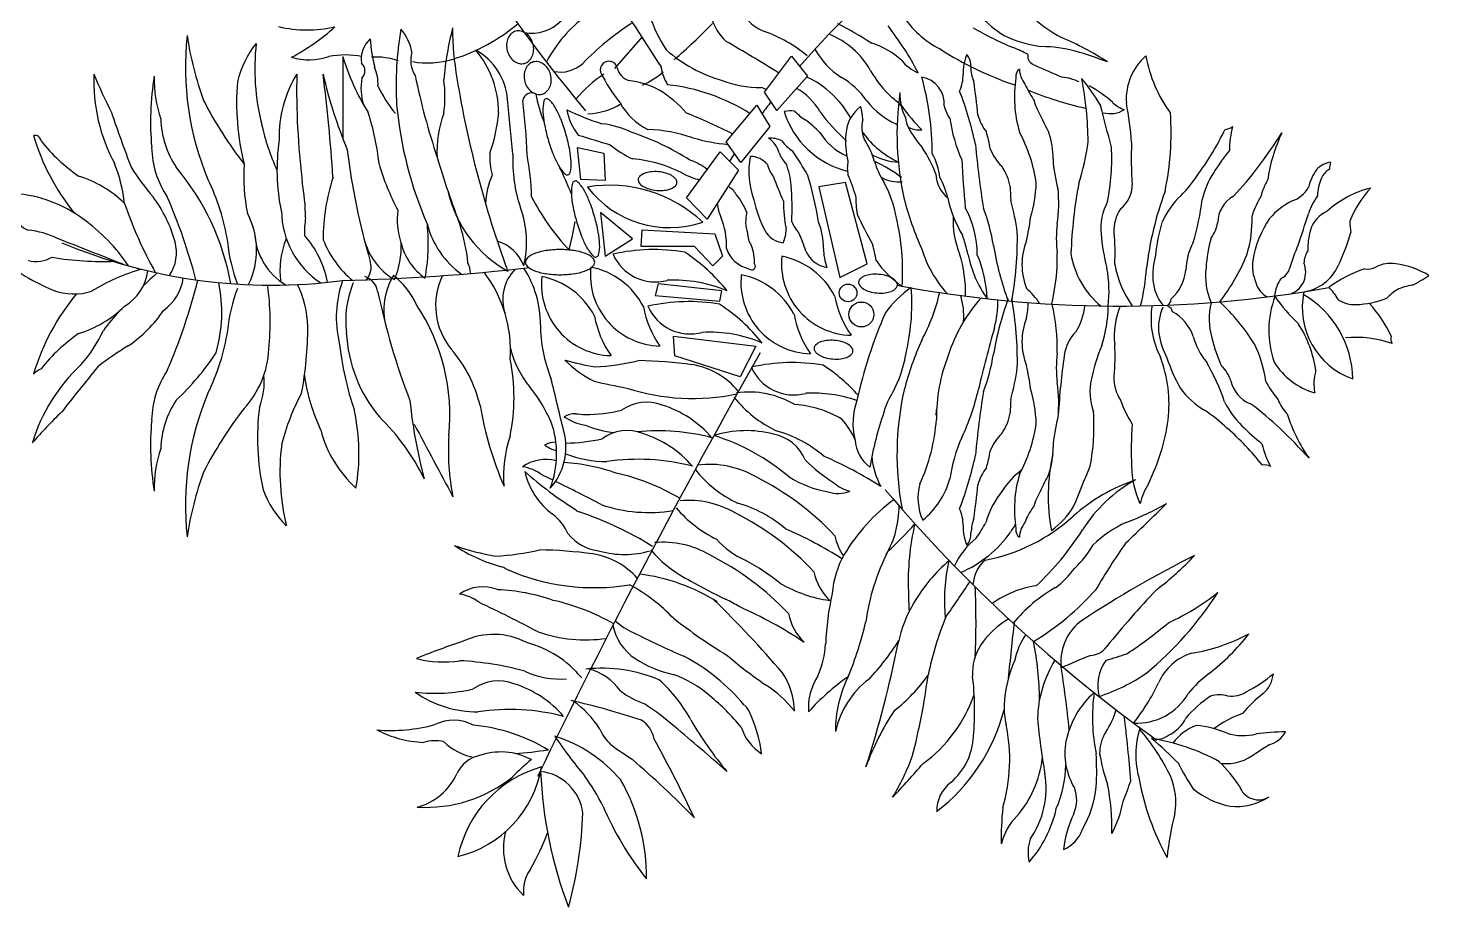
# Model space of a CAD drawing. Header units: millimetres. Extents: x -12161372 to 46643, y -9506984 to 15358.
# Drawn here: x 12430.9 to 12492.8, y 14378.9 to 14417.8 of the extents above; entities that cross this region are included whole.
import ezdxf

# ---------------------------------------------------------------- set-up
doc = ezdxf.new("R2010")
doc.units = ezdxf.units.MM
doc.layers.add('DIENHOA', color=3, linetype='Continuous')
doc.layers.add('tumbuhan', color=3, linetype='Continuous', lineweight=5)

# ---------------------------------------------------------------- blocks, each defined once
blk = doc.blocks.new('Cay71-mb')
at = {"layer": 'DIENHOA'}
for p, q in [((-232.5, 251.1), (-184, 307.4)), ((32.3, 209.4), (79.7, 273.1)), ((79.7, 273.1), (108.2, 237.9)), ((108.2, 237.9), (54, 176.9)), ((54, 176.9), (32.3, 209.4)), ((-35.4, 121.3), (18.8, 186.4)), ((18.8, 186.4), (41.8, 148.4)), ((41.8, 148.4), (-9.7, 84.8)), ((-298.5, 111.3), (-251.9, 101.6)), ((-292.7, 55), (-298.5, 111.3)), ((-251.9, 101.6), (-250, 53.1)), ((-105.9, 22.4), (-46.3, 103.7)), ((-46.3, 103.7), (-13.8, 71.2)), ((-9.7, 84.8), (-35.4, 121.3)), ((-250, 53.1), (-292.7, 55)), ((-13.8, 71.2), (-69.3, -15.5)), ((175.6, 49.6), (128.4, 41.7)), ((213.8, -94.3), (175.6, 49.6)), ((128.4, 41.7), (165.5, -119)), ((-69.3, -15.5), (-105.9, 22.4)), ((-201.6, -50), (-258.2, -3.7)), ((-258.2, -3.7), (-249.6, -80.9)), ((-186.2, -63.7), (-184.5, -34.6)), ((-184.5, -34.6), (-55.9, -41.4)), ((-55.9, -41.4), (-42.2, -80.9)), ((-249.6, -80.9), (-201.6, -50)), ((-91.9, -63.7), (-186.2, -63.7)), ((-59.4, -98), (-91.9, -63.7)), ((-42.2, -80.9), (-59.4, -98)), ((165.5, -119), (213.8, -94.3)), ((-156, -130.2), (-161.6, -150.4)), ((-43.6, -142.6), (-156, -130.2)), ((-47, -160.6), (-43.6, -142.6)), ((-161.6, -150.4), (-47, -160.6)), ((-129, -222.4), (17.1, -240.4)), ((-126.8, -257.2), (-129, -222.4)), ((17.1, -240.4), (-11, -294.3)), ((-11, -294.3), (-126.8, -257.2))]:
    blk.add_line(p, q, dxfattribs=at)
for centre, radius in [((180.1, -146), 15.6), ((203.7, -184.2), 22.1)]:
    blk.add_circle(centre, radius, dxfattribs=at)
for centre, radius, start, end in [((1760.6, 1892.1), 2669.3, 202.2314, 219.9934), ((1149.1, -654.6), 1392.7, 129.3141, 139.2285), ((8913.1, 6202.8), 10841.6, 212.61893, 213.27497), ((-776.6, 536.1), 216.7, 256.3737, 282.9675), ((-997.7, 628.4), 406, 298.3465, 311.629), ((41.8, 180.4), 579.5, 165.7592, 174.9202), ((-2.5, 322.9), 517.4, 180, 189.9399), ((-619.3, 588.1), 335.5, 287.4273, 309.9976), ((-379.8, 385.5), 71.9, 259.6528, 316.1646), ((-132.2, 144), 251.4, 126.9642, 151.7964), ((71.8, -91.8), 504.5, 123.0517, 135.7408), ((87.8, 432.7), 273.4, 198.434, 212.8455), ((-1184.7, 1455.8), 1591.1, 311.6322, 314.9958), ((30.3, 370), 96.7, 196.1922, 227.043), ((63, 394.6), 83.7, 218.0593, 248.1973), ((-120.1, -232.8), 629.7, 57.0796, 63.4542), ((-196.7, -19.1), 565.6, 27.6705, 37.71), ((421.5, 440), 173.1, 212.5986, 242.9559), ((723.1, 888.9), 650.9, 240.36, 247.3139), ((608.7, 539.2), 275.7, 225.0006, 236.4276), ((656.5, 499.7), 217.2, 224.6648, 242.9499), ((-476.7, 253.9), 516, 173.8335, 202.6723), ((-375.8, 404.5), 621.3, 188.8072, 199.7231), ((-634.5, 268.1), 47.1, 131.151, 188.8811), ((-393.6, 319.5), 272.3, 183.3666, 194.1265), ((-39.3, 220.6), 580.6, 170.0462, 183.3179), ((-678.7, 263.8), 88.5, 10.6911, 40.2377), ((-394.4, 292.6), 29.9, 156.4538, 176.7849), ((-399.2, 294.7), 24.7, 132.4893, 156.4538), ((-403, 298.9), 19, 105.1263, 132.4893), ((-403, 298.9), 19, 77.7632, 105.1263), ((-404.2, 293.3), 24.7, 53.7987, 77.7632), ((-407.3, 289.1), 29.9, 33.4677, 53.7987), ((-413, 285.4), 36.7, 15.1263, 33.4677), ((-2544.7, -3988.3), 4967.8, 58.4337, 59.663), ((-52.2, 81.1), 250.4, 50.3245, 70.3559), ((94.1, 178.7), 143.1, 28.6555, 68.5618), ((554, 518.2), 230.4, 244.9056, 262.1358), ((358.9, -164.9), 511.4, 56.7461, 67.1098), ((-733.8, 188.9), 171.1, 141.3389, 166.846), ((-468.9, 250.5), 401, 173.5239, 194.2074), ((-709.6, 111.8), 163.4, 79.6967, 100.3033), ((-545, 265.4), 49, 162.3491, 213.0065), ((-530.2, 188.9), 107.7, 4.158, 61.4081), ((-608.6, 173.4), 170.3, 0, 40.2621), ((-387.6, 292.2), 36.7, 176.7849, 195.1263), ((-387.6, 292.2), 36.7, 195.1263, 213.4677), ((-401.4, 282.9), 24.7, 312.4893, 336.4538), ((-406.2, 285), 29.9, 336.4538, 356.7849), ((-413, 285.4), 36.7, 356.7849, 15.1263), ((31.6, 482.6), 263.4, 228.8125, 253.5632), ((243.5, 352.9), 139.4, 208.9507, 236.934), ((185.4, 170.9), 130.2, 46.8975, 73.6094), ((662.3, 781.4), 589.7, 237.1819, 251.4277), ((470.5, 243.6), 86.7, 158.1155, 181.6365), ((367.6, 256), 29.9, 355.236, 41.6317), ((427.6, 161.4), 134.4, 58.3616, 70.7088), ((515, 273.6), 17, 172.4059, 254.9708), ((522.4, 66.7), 223.2, 74.47, 90), ((392, -383.8), 692.3, 69.0759, 74.0549), ((774.9, 196.9), 102.5, 131.47, 183.8561), ((951.7, 318.7), 248.8, 190.4097, 216.0268), ((-774.2, 371.6), 105.1, 252.982, 289.682), ((-315.3, 392.7), 416.5, 196.7834, 211.7675), ((7291462.2, 1491.7), 7292176.4, 180.00957982, 180.01072377), ((-693.8, 247), 18.9, 315.8888, 47.1217), ((-654.6, 151.7), 119.7, 71.0618, 94.2357), ((-722.9, 224.5), 71.1, 356.3865, 23.6303), ((-564.8, 420.9), 159.7, 260.5391, 286.7641), ((-393.3, 288.5), 29.9, 213.4677, 233.7987), ((-396.4, 284.2), 24.7, 233.7987, 257.7632), ((-397.6, 278.7), 19, 257.7632, 285.1263), ((-363.3, 238.2), 29.9, 156.4538, 176.7849), ((-397.6, 278.7), 19, 285.1263, 312.4893), ((-368.1, 240.3), 24.7, 132.4893, 156.4538), ((-372, 244.5), 19, 105.1263, 132.4893), ((-372, 244.5), 19, 77.7632, 105.1263), ((-373.2, 239), 24.7, 53.7987, 77.7632), ((-376.3, 234.7), 29.9, 33.4677, 53.7987), ((-381.9, 231), 36.7, 15.1263, 33.4677), ((-329.1, 303.7), 58.8, 258.5962, 312.3929), ((-243.3, 248.7), 15.3, 13.3313, 194.7428), ((-198.3, 259.1), 30.9, 192.8036, 250.4603), ((-58.6, 270.1), 93.8, 189.6369, 210.4641), ((336.5, 317.7), 80.9, 219.8037, 246.4529), ((450.6, 251.2), 53.2, 177.5106, 205.1078), ((492, 237.4), 15.2, 125.3013, 189.4617), ((527.5, 251.7), 44.3, 182.4894, 219.217), ((1029.9, 1382.2), 1239.1, 245.2234, 247.6693), ((-842.3, 229.9), 312.6, 177.8964, 208.1961), ((-223.4, 626.1), 1007.7, 202.4437, 206.6927), ((-544.9, 156.9), 509.5, 170.8941, 185.1383), ((-829.8, 232.3), 218.2, 178.636, 198.8571), ((-465.9, 189.3), 436.2, 174.9362, 194.2121), ((-615.6, 131), 211.1, 148.4755, 181.6604), ((547.3, 214.5), 1343.1, 178.8542, 186.9875), ((79, 431.6), 849.6, 192.9386, 202.4317), ((-3969.4, -159), 3245.2, 3.8508, 7.0879), ((-588.7, 216.1), 93.3, 168.991, 198.1996), ((666.6, 498.8), 1279.4, 191.7336, 198.453), ((-753.5, 201.6), 220.2, 352.1463, 7.8537), ((1313.1, 532.9), 1849.6, 189.3104, 200.2511), ((-356.6, 237.9), 36.7, 176.7849, 195.1263), ((-356.6, 237.9), 36.7, 195.1263, 213.4677), ((-375.1, 230.6), 29.9, 336.4538, 356.7849), ((-381.9, 231), 36.7, 356.7849, 15.1263), ((-135, 60.6), 215.3, 122.8876, 140.6267), ((-2.8, 369.1), 284, 205.95, 218.9894), ((-229, 67.2), 164.1, 62.8019, 82.8746), ((-238.5, 349.1), 138.3, 293.1976, 311.3513), ((27.9, 426.9), 209.3, 250.2001, 269.5494), ((51.6, 333), 88.7, 272.7728, 274.473), ((67.4, 130.7), 112.1, 48.7295, 69.6661), ((89.5, 105.1), 152.5, 35.5996, 59.2356), ((397.2, 350.6), 205.3, 210.1893, 227.2275), ((302.3, 188.8), 48, 355.6677, 80.2718), ((-172.6, 100.6), 501.7, 0, 15.67), ((313.1, 240.2), 70.6, 335.7737, 0.6913), ((-1017.6, 20.8), 1435.2, 5.924, 8.3251), ((696.2, 201), 221.7, 171.2221, 196.208), ((669.2, 303.7), 193.4, 204.4425, 213.4752), ((547.9, 141.1), 95.6, 64.5329, 83.2888), ((275.2, -26.7), 411.1, 31.2507, 39.2842), ((-15, 114.7), 620, 0.5967, 11.0539), ((-430.2, 327.7), 246.5, 205.9075, 219.3333), ((-379.7, 192), 16.2, 62.8198, 171.0987), ((-362.2, 234.1), 29.9, 213.4677, 233.7987), ((-365.3, 229.9), 24.7, 233.7987, 257.7632), ((-178.1, 235.9), 196.4, 188.616, 203.5511), ((-366.5, 224.3), 19, 257.7632, 285.1263), ((-366.5, 224.3), 19, 285.1263, 312.4893), ((-370.3, 228.5), 24.7, 312.4893, 336.4538), ((-277.1, 17.9), 230.8, 42.0156, 57.7764), ((-176.8, -117.8), 342.4, 57.6651, 83.7379), ((10.9, 171.4), 48.7, 59.838, 71.5641), ((37.5, 122.5), 106.6, 29.5972, 61.2538), ((22.6, 69.6), 187.7, 30.2016, 50.7667), ((175.9, 89.8), 137.1, 43.3134, 53.3393), ((786.7, 134.4), 520.1, 171.7851, 192.7356), ((360, 204.8), 88.2, 177.4554, 207.6006), ((-167.5, -1.1), 584.9, 11.6193, 21.2873), ((731.7, 776.8), 610, 247.4966, 257.5171), ((494.5, 18), 231.7, 48.2403, 61.0359), ((-323.9, 521.7), 715.7, 207.1822, 217.8903), ((63.9, 249.6), 685.6, 185.239, 203.5757), ((-24441.3, -2254.2), 24143.3, 5.5951, 5.82661), ((-1449.5, 62.2), 1062.1, 1.9786, 7.1569), ((-293.1, 178.1), 67, 166.452, 182.8516), ((-204.2, 182.5), 156, 182.8516, 190.551), ((-353, 192.5), 5.4, 106.137, 166.452), ((-353, 192.5), 5.4, 45.822, 106.137), ((-395.9, 148.4), 67, 29.4223, 45.822), ((-473.5, 104.6), 156, 21.723, 29.4223), ((-102.3, 626.3), 497.2, 244.3577, 252.0372), ((-222.7, 193.5), 96, 189.2643, 218.6582), ((-284.6, 293.1), 122, 272.055, 301.4694), ((-121.8, 248), 116.9, 209.5007, 243.4336), ((1149.1, -654.6), 1392.7, 142.5416, 143.6229), ((78.2, 124.9), 51.5, 81.813, 102.8051), ((216.5, 221.6), 156.7, 197.2264, 256.0429), ((170.9, 258.1), 118.5, 223.9066, 235.6614), ((400.6, 372.3), 334.6, 216.0965, 228.1749), ((242.5, 131), 66.4, 127.2155, 176.1862), ((141.5, 162.2), 64.5, 358.2915, 19.6526), ((323.1, 279.6), 139.2, 218.0452, 245.6367), ((543.3, 375.7), 329.3, 215.6264, 224.9981), ((407, 197), 58, 191.7675, 216.1546), ((636.6, 235), 134.1, 196.4484, 210.1057), ((-9121.2, -2402.2), 10085.7, 14.43527, 14.87306), ((644, 219), 47.7, 254.358, 301.9018), ((686.5, 230.5), 54.8, 226.5081, 251.5654), ((109.3, 80.6), 573.8, 3.9445, 10.9959), ((2835.7, 1544.1), 4189.9, 199.0943, 200.5051), ((-870.9, 167.4), 165.5, 181.9416, 213.3602), ((-442.9, 246.3), 425.4, 192.7987, 204.3094), ((-1080.6, 38.3), 432.9, 5.8266, 18.1974), ((-362.6, 105.9), 184.9, 159.2061, 183.7316), ((-725, 197.8), 287.8, 340.4625, 355.1355), ((-66.3, 208.2), 296.2, 190.551, 196.137), ((-603.7, 52.7), 296.2, 16.137, 21.723), ((-269.7, 5.8), 148.1, 63.5481, 84.5594), ((-552, -917.8), 1178, 63.3658, 67.7335), ((16, 31.1), 156.3, 43.0823, 55.7114), ((253.7, 146.9), 49.5, 164.3587, 204.1135), ((324.8, 166.9), 43.1, 183.8138, 208.075), ((644.9, 205.1), 287.9, 188.4545, 203.6907), ((484.5, 187.6), 76.9, 194.0353, 219.0917), ((1453, 615.3), 1034.3, 205.6395, 207.4875), ((263.5, 136.1), 488.3, 347.9055, 4.2582), ((-1259.3, 121.5), 11.4, 7.6177, 101.3094), ((-882.5, 244.4), 395.1, 196.4251, 219.0596), ((-474.5, 72.2), 356.1, 171.4916, 191.9204), ((-66.3, 208.2), 296.2, 196.137, 201.723), ((-603.7, 52.7), 296.2, 10.551, 16.137), ((473.9, 2566.6), 2552.5, 252.4042, 253.7389), ((-352.4, -307.5), 470.1, 57.5067, 71.5641), ((-183.1, -123.5), 267, 70.7089, 88.0506), ((4.8, 485.9), 371, 254.4049, 264.2687), ((42.5, 83.9), 44.1, 62.2399, 93.9813), ((11.8, 88.5), 48.1, 16.0656, 55.0062), ((218.2, 191.5), 103.1, 211.3554, 246.6974), ((315.8, 121.8), 140.3, 174.4163, 194.3805), ((338.2, 233.8), 163.3, 215.9576, 245.0938), ((66.8, 36), 168.2, 17.6092, 32.6175), ((462.8, 241.3), 199.8, 208.2992, 220.8819), ((306.2, 186.5), 43.9, 245.5546, 275.5195), ((238.3, 81.7), 195.1, 8.0321, 17.1017), ((242.6, 9.7), 273.2, 8.1296, 28.2665), ((411.3, 94.1), 131.6, 358.5052, 19.4388), ((430.5, 339.4), 460.4, 323.5887, 334.745), ((845.3, 166.1), 23.1, 273.8148, 311.4324), ((1038.8, 103), 184, 165.6211, 178.9896), ((254.7, 572.9), 818.6, 322.7702, 327.8493), ((1217.7, 10.3), 298.3, 154.8029, 171.6604), ((-1003, 317), 312.4, 218.3964, 235.0776), ((-892.1, 114), 160.3, 180.9915, 214.1873), ((533.6, 259.5), 1249.1, 186.9922, 196.2761), ((-308, 96.6), 146, 178.0286, 193.3931), ((-162.5, 86.9), 250.9, 177.089, 199.1719), ((-465.9, 78.4), 156, 2.8516, 10.551), ((-133.5, 243.8), 166.8, 229.95, 246.0363), ((1149.1, -654.6), 1392.7, 147.1567, 147.8225), ((96.5, 114), 40.3, 197.5245, 229.8521), ((121.7, 167.1), 73.4, 216.9717, 236.9744), ((-953.3, -575.3), 1238.9, 30.9621, 33.3391), ((270.8, 178.9), 93.3, 238.5687, 269.1405), ((155.8, 1.4), 190.2, 19.3689, 34.9902), ((232.8, 46.1), 110.6, 6.3398, 29.5138), ((2059.7, 269.1), 1661.3, 185.2642, 189.1961), ((513.1, 141.4), 87.8, 201.6282, 226.014), ((176.2, 179.7), 432.7, 342.3156, 352.2297), ((268.5, 90.6), 378.2, 348.5789, 3.2513), ((1378.9, 93.5), 697.7, 177.818, 183.9445), ((1211.2, -174.4), 453.6, 141.7713, 147.8035), ((-1352.2, -13.5), 253.1, 5.8563, 22.2174), ((-655.5, 356.7), 516.1, 212.9064, 220.1538), ((-1348.2, -209), 443.2, 10.3287, 40.0807), ((-556.1, 60.5), 333.4, 176.2684, 191.3601), ((-218.4, 209.4), 449.9, 196.4272, 207.6471), ((1056.5, 569.9), 1672.7, 196.5356, 200.8895), ((-843.5, 12.4), 463.6, 1.4322, 10.7562), ((-196.6, 156.3), 156, 201.723, 209.4223), ((-274.1, 112.6), 67, 209.4223, 225.822), ((-1069, -279.8), 819.9, 22.1376, 25.7388), ((-376.9, 82.8), 67, 346.452, 2.8516), ((-224.6, -154.4), 247, 62.2992, 84.5849), ((-128.9, -2.3), 95.8, 51.4024, 72.3489), ((150.2, 68.4), 145.7, 169.2164, 200.0043), ((6.8, 55.7), 39.9, 40.0448, 89.5272), ((94.4, 96.1), 59, 194.4422, 218.2883), ((-45.8, 36.7), 125.2, 3.647, 21.8001), ((236, 75.1), 57.3, 168.1121, 191.8879), ((114.4, -152.7), 264.8, 52.8293, 64.7974), ((341, 116.3), 117.6, 194.4694, 213.8189), ((1767, 148.8), 1386.9, 182.4539, 185.9563), ((373.4, 24.5), 95.3, 10.6711, 34.2851), ((770.5, 101.7), 227.9, 182.7925, 196.1309), ((448.1, 420.8), 572.7, 316.2506, 323.1755), ((1044.3, 36.3), 50.5, 102.0311, 133.2696), ((1080.4, 72.7), 48.4, 164.4786, 179.5985), ((-1240.1, -129.8), 199.3, 45.467, 73.0099), ((-1296.1, -114.2), 382.8, 8.8072, 26.2455), ((-1154.3, -14.7), 374.2, 0.2642, 10.1251), ((-389.8, -51.8), 359.1, 162.0539, 180), ((-301.8, 1.8), 160.2, 157.6201, 176.2386), ((-317.1, 68.4), 5.4, 225.822, 286.137), ((-317.1, 68.4), 5.4, 286.137, 346.452), ((-302.5, 46.9), 5.4, 106.137, 166.452), ((-302.5, 46.9), 5.4, 45.822, 106.137), ((-345.4, 2.8), 67, 29.4223, 45.822), ((-182.9, 54.1), 8.5, 134.4513, 175.2364), ((-182.9, 54.1), 8.5, 175.2364, 216.0215), ((-171.5, 42.5), 24.7, 110.8831, 134.4513), ((-164.8, 24.8), 43.7, 96.4842, 110.8831), ((-161.6, -2.8), 71.5, 85.2364, 96.4842), ((-161.6, -2.8), 71.5, 73.9885, 85.2364), ((-154, 23.9), 43.7, 59.5896, 73.9885), ((-144.3, 40.2), 24.7, 36.0215, 59.5896), ((-131.2, 49.8), 8.5, 355.2364, 36.0215), ((-49.8, 183), 133, 243.2013, 255.6873), ((474.4, 210.4), 452.2, 199.4813, 205.2763), ((-584.3, -138.7), 721.8, 9.4617, 16.1452), ((-123.8, -69.2), 331.3, 16.6982, 23.572), ((269.5, 112.2), 61.7, 240.9438, 275.676), ((51.5, -51.7), 217.5, 10.0446, 28.14), ((392.7, 66.8), 57.5, 182.2905, 230.8366), ((205.8, -14.3), 155, 13.6261, 27.9159), ((573.8, 214.9), 271.6, 315.9147, 326.776), ((947.1, -12.5), 143.9, 146.3148, 167.2957), ((994.9, 7.2), 85.9, 147.3855, 167.3822), ((1080.1, 20.8), 87.6, 143.4367, 166.7618), ((1098.7, 22.7), 87.9, 157.0717, 177.8752), ((1050.3, 42.4), 35.7, 120.8154, 155.8877), ((-1312, -201.9), 232.4, 53.6111, 85.6842), ((-317.3, 81.3), 215.8, 193.0853, 240.9422), ((-242.6, 32.5), 67, 166.452, 182.8516), ((-153.7, 36.9), 156, 182.8516, 190.551), ((-423, -41), 156, 21.723, 29.4223), ((-242.2, -196.7), 241.3, 46.8432, 99.2598), ((-135.9, 152.3), 182.7, 217.3679, 288.7351), ((-169.8, 63.6), 24.7, 216.0215, 239.5896), ((-160.1, 80), 43.7, 239.5896, 253.9885), ((-152.5, 106.7), 71.5, 253.9885, 265.2364), ((-152.5, 106.7), 71.5, 265.2364, 276.4842), ((-149.3, 79.1), 43.7, 276.4842, 290.8831), ((-142.6, 61.4), 24.7, 290.8831, 314.4513), ((-131.2, 49.8), 8.5, 314.4513, 355.2364), ((-51.4, 7.8), 39.5, 31.5307, 60.9345), ((-114.3, -48.8), 123.7, 21.302, 38.658), ((-351.4, 4), 432.5, 356.8143, 5.389), ((407.4, 26.2), 213.9, 180.0512, 188.7456), ((716.4, 42.2), 249.3, 180, 185.7244), ((259.6, 58.5), 253.7, 343.7408, 357.7152), ((292.5, 12.5), 260.4, 351.9984, 5.7102), ((1418.5, -107), 844.5, 169.4038, 177.9177), ((632.2, 43.9), 50.7, 306.3319, 1.7918), ((1301.7, -173.5), 597.8, 159.7111, 173.176), ((866.4, -78.2), 142.7, 133.0906, 156.3745), ((889, -22.7), 54.8, 119.8172, 178.2646), ((1055.4, -60.6), 168.2, 149.0409, 162.3579), ((949.2, 66.1), 52.1, 288.9737, 331.0973), ((1102.1, -39.7), 112.4, 144.2511, 162.6272), ((1145.8, -128.5), 173.1, 103.6641, 132.8442), ((1245.9, -89.4), 191.2, 137.4948, 158.3022), ((-410.5, 246.5), 728.5, 198.7499, 209.2781), ((-1237.8, -117), 234.9, 15.1376, 36.8712), ((-1965.3, -382.3), 1024.6, 14.6732, 23.3626), ((-473.9, -14.4), 143.9, 173.9738, 197.4479), ((-572.1, -56.8), 183.2, 346.9057, 19.574), ((-2.3, 220.2), 425.7, 207.4566, 222.9791), ((-15.9, 62.6), 296.2, 190.551, 196.137), ((-553.2, -92.9), 296.2, 16.137, 21.723), ((37, 24.1), 89.5, 187.7227, 203.3336), ((216.9, 61.6), 208.1, 191.9434, 208.0204), ((361.3, 20.4), 295.8, 180.6052, 190.5385), ((857.1, 173.6), 597.9, 194.9082, 203.8851), ((573.6, 70.2), 222.4, 192.4445, 210.7825), ((235.5, -78), 173.1, 359.8639, 28.6089), ((146.6, -103.8), 293.5, 8.1296, 21.4621), ((42.3, -97), 441.1, 7.601, 15.0174), ((731.4, -32.6), 104, 152.3584, 185.0258), ((722.1, -35.9), 71.5, 146.9651, 182.7922), ((400.4, 65.7), 409, 342.5971, 353.4549), ((1021.4, -96.3), 125.8, 116.0323, 139.2731), ((-1250.5, 12.4), 51.6, 206.9339, 246.4233), ((-1362.2, -278.2), 323.6, 33.8275, 54.4636), ((-1004.4, -70.2), 137.8, 333.6565, 28.1797), ((-666.7, 1.6), 156.1, 181.0629, 236.3405), ((-601.8, -39.7), 180.2, 171.4688, 181.3782), ((-913.1, -57.8), 350.2, 349.7782, 5.4381), ((-412.1, 15.1), 157.5, 194.588, 234.348), ((-996.6, 107.8), 705.6, 345.4066, 349.5783), ((-15.9, 62.6), 296.2, 196.137, 201.723), ((-553.2, -92.9), 296.2, 10.551, 16.137), ((-168.4, -62.1), 133.4, 357.7811, 22.3788), ((60.3, -19.8), 61.5, 164.9325, 199.0171), ((145.3, 6.7), 70.1, 202.3788, 221.6286), ((15.6, -65.1), 120.8, 358.9661, 21.9075), ((991.2, 366.7), 878.3, 205.135, 209.053), ((-130.7, -107.3), 407.3, 356.2334, 13.2755), ((520.9, -18.7), 154.9, 176.847, 201.959), ((184.8, 24.1), 320.4, 345.9647, 353.427), ((746.2, -49.8), 197.6, 172.4059, 187.5941), ((1014.5, -106.6), 291.7, 162.9485, 174.6196), ((772.3, -11.4), 62.7, 323.6207, 351.1471), ((680.4, -16), 214.8, 343.104, 1.7095), ((1090.3, -123.1), 197.2, 146.452, 169.9525), ((-1299.6, 727.9), 2409, 340.878, 342.2584), ((1048.4, -49.7), 52.3, 112.8392, 163.4155), ((1144.8, -22.2), 76.7, 177.3979, 192.8159), ((-1284.6, -181.4), 147.1, 63.436, 84.7368), ((-756.8, -34.7), 113.4, 182.3064, 239.065), ((-914.7, -160.6), 176.7, 10.8846, 41.286), ((-851.4, -132), 360.9, 6.2767, 16.9916), ((-146.1, 10.7), 156, 201.723, 209.4223), ((-415.4, -67.2), 156, 2.8516, 10.551), ((41.2, -39.9), 39.1, 180, 213.7401), ((69.4, -16), 41.4, 209.053, 264.5865), ((6.9, -32.6), 63.6, 337.1677, 359.0565), ((-148.1, -151.1), 265.4, 17.2953, 24.7772), ((49.8, -157.5), 351.7, 12.9938, 18.895), ((-128.8, -50.9), 608.5, 349.6131, 1.1573), ((1016.2, -7), 390, 185.1012, 194.1704), ((345.7, -73.7), 307, 355.9151, 6.4227), ((1052.2, -115.6), 239.1, 163.7049, 176.567), ((1118.4, -68.5), 124.8, 164.3556, 181.3969), ((669.9, 80.4), 417.6, 334.7223, 343.3479), ((-1096.3, 181.6), 347.9, 227.0502, 248.0098), ((-8781.5, -19450.9), 20823, 68.36097, 68.70377), ((-839.7, 825.2), 957.5, 247.1658, 277.5184), ((-1081.3, -74.8), 72.8, 326.4646, 15.2558), ((-641.7, -31.1), 277.3, 185.0814, 200.9783), ((-689.1, -104.4), 136.2, 156.5864, 189.3216), ((-583.9, 12.8), 177.2, 201.3762, 230.5445), ((-563, -21.8), 117.1, 193.7888, 239.2568), ((-748.5, -66.3), 137.7, 335.9364, 3.6236), ((-504.7, -30.5), 109.8, 194.2546, 234.4671), ((-460, -122.3), 70.5, 19.886, 74.1577), ((-340.5, -164.8), 94.8, 98.5776, 110.009), ((-329.6, -237.3), 168, 90, 98.5776), ((-329.6, -237.3), 168, 81.4224, 90), ((-318.7, -164.8), 94.8, 69.991, 81.4224), ((-223.7, -33), 67, 209.4223, 225.822), ((-326.5, -62.8), 67, 346.452, 2.8516), ((-164.1, -388.2), 318.9, 80.0736, 103.0228), ((-288.4, -347.1), 326.7, 38.7512, 56.7005), ((16.7, -49.9), 54.7, 198.4338, 257.1935), ((-63.7, -91.5), 78.3, 357.6936, 22.4056), ((150.4, -52), 49.4, 204.1441, 260.8998), ((244.9, -64.5), 108.6, 181.4461, 199.5355), ((28.7, -117.1), 202.9, 8.1296, 16.3984), ((510.7, -6.4), 209.6, 197.217, 222.1751), ((971.2, 27.5), 541.4, 189.5456, 200.2693), ((605.3, -95.8), 117.5, 158.9089, 201.0911), ((895, -109.9), 117.1, 152.9087, 178.029), ((1328.6, -213.2), 383.6, 156.6483, 163.2269), ((1031.1, -95.3), 44.4, 147.557, 177.3979), ((-1257.5, -29.8), 60.4, 256.8666, 298.6631), ((-1139, 445.1), 535.5, 260.3807, 272.3795), ((-698, -100.5), 34, 316.8073, 16.9282), ((-566, -122.7), 79.2, 8.0993, 22.3811), ((-381.6, -91.6), 9.35, 131.3198, 180), ((-381.6, -91.6), 9.35, 180, 228.6802), ((-357.1, -119.4), 46.5, 110.009, 131.3198), ((-357.1, -63.7), 46.5, 228.6802, 249.991), ((-302.1, -119.4), 46.5, 48.6802, 69.991), ((-302.1, -63.7), 46.5, 290.009, 311.3198), ((-277.6, -91.6), 9.35, 0, 48.6802), ((-277.6, -91.6), 9.35, 311.3198, 0), ((-266.6, -77.2), 5.4, 225.822, 286.137), ((-266.6, -77.2), 5.4, 286.137, 346.452), ((-161.2, -45.2), 81.4, 203.3552, 285.1626), ((9.4, -98.8), 6.61, 223.2618, 39.1138), ((188.5, -94.8), 126.2, 173.7963, 268.5782), ((36.7, -213.5), 134.9, 27.5539, 78.7088), ((372.9, 10), 173.8, 214.4765, 235.9888), ((163.3, -145.3), 224.7, 358.3874, 17.7969), ((592.6, -37.9), 204.2, 191.4534, 215.439), ((207.6, -164.1), 218.6, 2.1535, 23.0838), ((180.8, -80.8), 369.6, 346.6906, 0.744), ((720.2, -54.4), 147.3, 188.568, 231.0483), ((841.4, -59.1), 192.9, 190.9089, 214.7638), ((871.8, -116.8), 152.4, 165.7322, 182.815), ((567.1, 49.9), 343.6, 321.9687, 338.0741), ((966.2, -98.3), 70.6, 172.1656, 204.5632), ((948.9, -109.3), 41.1, 292.7383, 22.9553), ((974, -64), 81, 278.9362, 335.2289), ((1140.5, -151.2), 57.5, 80.9161, 117.4119), ((1128, -248.9), 155.9, 59.0844, 82.0289), ((-974.9, -440.5), 349.6, 105.8262, 121.695), ((-1144.8, -95.1), 86.6, 300.8984, 352.2437), ((-561.2, -657.6), 728.5, 131.341, 133.9898), ((-1081.7, -107), 86.2, 305.7768, 351.7698), ((-1965.3, 122.9), 1024.6, 336.6374, 346.0993), ((-815, 3760.1), 3885.4, 271.4841, 276.3708), ((-685.8, -149.2), 34, 11.1436, 71.2645), ((-524.4, -176.1), 117.1, 148.8151, 194.2831), ((-709.1, -224.1), 137.7, 24.4483, 52.1355), ((-428.9, -168.4), 121, 154.0586, 219.5268), ((-646.6, -248.4), 229.4, 356.2846, 37.2602), ((-355.3, -157.5), 75.8, 135.2338, 199.6131), ((-547.6, -201.4), 183.2, 359.7007, 32.3689), ((-340.5, -18.3), 94.8, 249.991, 261.4224), ((-236.3, -130.8), 126.2, 173.7963, 268.5782), ((-388.2, -249.4), 134.9, 27.5539, 78.7088), ((-329.6, 54.2), 168, 261.4224, 270), ((-329.6, 54.2), 168, 270, 278.5776), ((-318.7, -18.3), 94.8, 278.5776, 290.009), ((-149.8, -113.9), 126.2, 173.7963, 268.5782), ((-301.7, -232.6), 134.9, 27.5539, 78.7088), ((-127.6, -363.4), 240, 66.9426, 92.9357), ((116.6, -127.4), 126.2, 173.7963, 268.5782), ((-35.3, -246.1), 134.9, 27.5539, 78.7088), ((207.2, -127.4), 8.5, 134.4513, 175.2364), ((218.6, -139), 24.7, 110.8831, 134.4513), ((225.3, -156.8), 43.7, 96.4842, 110.8831), ((228.5, -184.4), 71.5, 85.2364, 96.4842), ((228.5, -184.4), 71.5, 73.9885, 85.2364), ((236.1, -157.7), 43.7, 59.5896, 73.9885), ((245.8, -141.3), 24.7, 36.0215, 59.5896), ((415.7, -143.5), 226.2, 353.5003, 10.458), ((338.3, -79), 370.5, 345.9602, 356.3677), ((698.5, -96.7), 79.9, 311.7091, 353.4098), ((925.2, -116.1), 112.6, 172.4584, 204.5915), ((998.7, -156.9), 64, 144.4673, 175.0395), ((938.9, -98.2), 22.8, 289.6991, 349.0398), ((1155.5, -299.7), 205.3, 107.2691, 127.3996), ((1098.7, -70.3), 33.6, 262.8737, 297.1459), ((1091.7, 52.3), 203.9, 295.143, 304.8294), ((-882.5, -401.5), 395.1, 140.0213, 163.5749), ((-1189.8, -43.3), 104.5, 249.3737, 287.3533), ((-1186.2, -180.5), 257.9, 343.8862, 11.8291), ((-641.7, -237.3), 277.3, 159.0217, 174.9186), ((-1327.7, -198.1), 485.1, 354.4005, 7.8018), ((-956.5, -210), 180.6, 1.4688, 25.8771), ((-531.5, -189.2), 194.2, 160.4065, 193.4489), ((-531.8, -195.6), 177.2, 157.5274, 186.6957), ((570.3, 112.7), 1249.1, 191.7958, 201.0796), ((207.2, -127.4), 8.5, 175.2364, 216.0215), ((220.3, -117.9), 24.7, 216.0215, 239.5896), ((229.9, -101.5), 43.7, 239.5896, 253.9885), ((237.6, -74.8), 71.5, 253.9885, 265.2364), ((237.6, -74.8), 71.5, 265.2364, 276.4842), ((240.7, -102.4), 43.7, 276.4842, 290.8831), ((389.2, -280.5), 173.8, 124.0112, 145.5235), ((247.5, -120.1), 24.7, 290.8831, 314.4513), ((258.9, -131.7), 8.5, 314.4513, 355.2364), ((258.9, -131.7), 8.5, 355.2364, 36.0215), ((660.2, 1951.2), 2120.5, 259.3075, 280.0663), ((-114.4, -163.2), 407.3, 346.7245, 3.7666), ((17.2, -70.6), 333.5, 331.5735, 347.0747), ((415.6, -233.5), 124.5, 33.6142, 49.9751), ((806.4, -115.1), 87.3, 186.0262, 217.1616), ((938.3, -119), 37.4, 193.4872, 245.1185), ((1118, -171.7), 134.2, 168.0813, 250.5052), ((969.8, -202.4), 89.8, 30.0138, 47.1962), ((1198.1, -216), 88.6, 121.4343, 136.7638), ((1193, -228), 96.9, 98.7477, 115.1132), ((-1240.1, -27.4), 199.3, 286.9901, 314.533), ((-877.1, -362.6), 352.5, 354.1728, 33.6708), ((-6.6, -138.1), 178.3, 190.365, 214.8766), ((-102.2, -480.3), 318.9, 80.0736, 103.0228), ((-99.4, -137.3), 81.4, 203.3552, 285.1626), ((-226.6, -439.2), 326.7, 38.7512, 56.7005), ((331.7, -119), 178.3, 190.365, 214.8766), ((628, -343.1), 284.1, 138.5462, 162.3303), ((254.1, -188.1), 130.8, 356.3068, 16.6953), ((971.2, -344.3), 541.4, 159.7307, 170.4544), ((265.9, -161.2), 179.3, 345.006, 0.9386), ((-128.8, -265.8), 608.5, 358.8427, 10.3869), ((378.1, -162.9), 120.7, 346.836, 359.9102), ((180.8, -247.7), 369.6, 359.256, 12.7959), ((495.6, -159.4), 103.7, 327.9932, 355.0341), ((414.1, -168.9), 226.2, 341.9142, 359.9355), ((786.3, -222.2), 135.2, 156.9515, 186.4082), ((861.3, -192), 145.1, 170.6295, 208.1411), ((816.7, -207.7), 87.3, 155.5181, 186.6535), ((740.4, -157.5), 11.3, 298.4188, 5.7095), ((743, -180.8), 11.3, 6.9702, 74.2609), ((931.6, -192.6), 112.6, 164.9353, 197.0684), ((605.9, -415.6), 343.6, 31.4527, 47.558), ((1096.7, -212.5), 172.1, 159.449, 199.0586), ((1202.6, 33.8), 325.4, 214.6687, 226.2364), ((898.4, -300.3), 174.8, 0.6741, 60.0478), ((1076.4, -116.9), 49.9, 234.5991, 272.3864), ((1071.2, 6), 172.9, 272.4125, 291.1283), ((949.1, -308.5), 210.4, 24.0217, 43.3421), ((-561.2, -657.6), 728.5, 138.8216, 142.3259), ((-1225.9, -45.4), 234.9, 304.2046, 325.9382), ((-93.2, -154.9), 178.3, 190.365, 214.8766), ((259.8, -151.6), 178.3, 190.365, 214.8766), ((1009.3, -515.9), 833.2, 156.3874, 167.572), ((605.3, -232.6), 117.5, 158.9089, 201.0911), ((715.5, -249.3), 79.9, 19.2699, 60.9706), ((-1003, -474.2), 312.4, 124.9224, 141.6036), ((-1367.6, -106.2), 253.1, 318.8583, 335.2195), ((-1296.1, -154.1), 382.8, 333.7545, 351.1928), ((-1441.9, -202.1), 666, 349.5083, 359.7128), ((-456.1, -203.5), 252.1, 182.899, 220.0309), ((-113.5, -201.9), 250.9, 180.1027, 202.1856), ((-65.8, -455.5), 240, 66.9426, 92.9357), ((3909, -1166.5), 3600, 164.5517, 166.3434), ((637, -267.1), 75.2, 135.3671, 171.9023), ((880.1, -191.7), 152.4, 189.8647, 206.9476), ((904.2, -193.3), 117.1, 194.6507, 219.771), ((796.5, -314.9), 213.7, 8.3253, 32.1264), ((1158.4, -227.3), 17.7, 165.3733, 207.7542), ((-828.6, -682.4), 516.1, 120.922, 128.1693), ((-1012.9, -237.1), 168.2, 317.5783, 357.1656), ((-126.2, -165.3), 598.1, 186.6228, 198.4353), ((-703.3, -401.1), 238.7, 13.449, 40.6962), ((-248.3, -202.8), 173.9, 193.6303, 218.8772), ((128.5, -244.3), 8.5, 134.4513, 175.2364), ((128.5, -244.3), 8.5, 175.2364, 216.0215), ((139.9, -255.9), 24.7, 110.8831, 134.4513), ((146.7, -273.6), 43.7, 96.4842, 110.8831), ((149.8, -301.3), 71.5, 85.2364, 96.4842), ((149.8, -301.3), 71.5, 73.9885, 85.2364), ((157.5, -274.5), 43.7, 59.5896, 73.9885), ((167.1, -258.2), 24.7, 36.0215, 59.5896), ((180.2, -248.6), 8.5, 355.2364, 36.0215), ((857.1, -471.5), 597.9, 156.1149, 165.0918), ((991.1, -383.9), 390, 158.2019, 167.271), ((345.7, -259.1), 307, 353.5773, 4.0849), ((1056.9, -172.1), 239.1, 192.9598, 205.8218), ((706.7, -331.9), 214.8, 7.8173, 26.4228), ((1076.5, -430.4), 205.8, 71.2088, 94.5386), ((-1338.9, 14.5), 481.2, 313.2692, 326.3503), ((-755.9, -330.4), 344.8, 348.4293, 11.2306), ((11229.2, -6619.6), 12887.5, 150.39004, 154.15787), ((-183.1, -129.4), 193.2, 224.5017, 243.4356), ((-199, 146.2), 428.7, 253.6379, 260.7336), ((-286.9, 131.4), 408.7, 272.6428, 283.6146), ((-211.1, -1159.5), 893.9, 82.6121, 88.6895), ((81, -588.2), 318.9, 80.0736, 103.0228), ((141.6, -234.8), 24.7, 216.0215, 239.5896), ((151.3, -218.4), 43.7, 239.5896, 253.9885), ((158.9, -191.7), 71.5, 253.9885, 265.2364), ((158.9, -191.7), 71.5, 265.2364, 276.4842), ((162.1, -219.3), 43.7, 276.4842, 290.8831), ((168.8, -237), 24.7, 290.8831, 314.4513), ((180.2, -248.6), 8.5, 314.4513, 355.2364), ((67.8, -218.8), 217.5, 331.86, 349.9554), ((639, -367.5), 302.6, 158.5491, 180.4696), ((146.6, -213), 293.5, 338.5379, 351.8704), ((746.2, -278.6), 197.6, 172.4059, 187.5941), ((1912.5, -444), 1362.9, 172.0923, 176.5148), ((508.9, -343.4), 239.2, 353.4803, 20.2829), ((1021.6, -170.3), 291.7, 198.0601, 209.7312), ((460.3, -473.2), 409, 19.2248, 30.0826), ((1044.1, -197.9), 131, 212.7292, 252.9803), ((-964.3, -501.8), 312.6, 132.8797, 163.1794), ((-1210.3, -347.1), 76.8, 119.2934, 131.7795), ((2088.8, -2937.8), 4189.9, 140.5707, 141.9815), ((-892.1, -373.5), 160.3, 145.8127, 179.0085), ((-974.6, -303.7), 121.5, 338.1857, 5.7791), ((-430, -239.2), 356.1, 188.5679, 204.7683), ((-23804.2, -6006.3), 24143.3, 13.44804, 13.67955), ((-117.1, -404.1), 132.8, 39.0158, 80.9053), ((83.8, -245.2), 81.4, 203.3552, 285.1626), ((-43.4, -547.1), 326.7, 42.1691, 56.7005), ((42.3, -219.7), 441.1, 344.9826, 352.399), ((184.8, -352.6), 320.4, 6.573, 14.0353), ((722.1, -296.9), 71.5, 177.2078, 213.0349), ((798.1, -321.2), 62.7, 18.3797, 45.9061), ((1088.4, -308.1), 83.9, 163.2999, 190.3401), ((-607.9, -492.3), 287.8, 24.1392, 38.8121), ((-7.6, 791.4), 1124.5, 256.5295, 259.5366), ((-94.3, 49.2), 382.1, 252.1017, 281.7638), ((3.5, -484.9), 163.5, 59.6872, 97.3714), ((357.2, -386.8), 117.6, 146.1811, 165.5306), ((786.7, -432.3), 520.1, 167.2644, 190.69), ((23.2, -230.5), 397, 334.4197, 347.4822), ((2059.7, -585.8), 1661.3, 170.8039, 174.7358), ((259.6, -387), 253.7, 2.2848, 16.2592), ((292.5, -341), 260.4, 354.2898, 8.0016), ((712.2, -320.7), 104, 167.3464, 200.0139), ((883.3, -230.5), 142.7, 216.3052, 239.5891), ((911.4, -290.7), 54.8, 191.2622, 249.7096), ((1069.1, -225.9), 168.2, 207.1689, 220.4859), ((-870.9, -426.9), 165.5, 146.6398, 178.0584), ((-476.7, -522.3), 516, 157.3277, 186.1665), ((-434.5, -512.1), 400, 151.8326, 165.8415), ((250.2, -253.1), 849.6, 185.6402, 195.1332), ((123.9, -246.4), 603.2, 189.4625, 203.6079), ((-176.3, -415.3), 75.9, 68.7227, 125.744), ((-205.9, -527.1), 191.2, 40.648, 72.6218), ((149.2, -192.3), 220, 218.987, 244.0115), ((75.7, -522.4), 179, 58.6277, 86.6794), ((117.4, -563.4), 240, 70.9639, 92.9357), ((310.3, -377.1), 121.6, 160.5507, 193.1349), ((716.4, -358.9), 249.3, 174.2756, 180), ((873.3, -259.5), 224.5, 199.9044, 211.9719), ((976.5, -276.9), 143.9, 205.3841, 226.3649), ((549.9, -801.1), 572.7, 46.3513, 53.2761), ((1020.7, -302.7), 85.9, 202.1446, 222.1412), ((-507.3, -1077.3), 1007.7, 134.3831, 138.6321), ((-544.9, -416.4), 509.5, 174.8617, 189.1059), ((-323.9, -790.1), 715.7, 142.1097, 152.8178), ((-428.9, -402.4), 436.2, 172.9404, 192.2164), ((-1037.6, -429.9), 352.1, 349.9288, 12.3751), ((-942, -661.2), 416.2, 26.6033, 45.2687), ((-303.3, -398.5), 38.6, 88.7447, 120.0674), ((-269.7, -287.7), 93.8, 235.5672, 260.414), ((-266.9, -57.5), 304.4, 263.2849, 266.5914), ((-289, -56), 305.5, 270.745, 282.9236), ((79.2, -453.7), 122.9, 22.8385, 43.1414), ((807.6, -553.8), 597.3, 160.8126, 170.4264), ((10.7, -347.2), 326.5, 335.1923, 355.9965), ((392.7, -364.7), 57.5, 166.6215, 177.7095), ((373.4, -341.2), 95.3, 325.7149, 349.3289), ((770.5, -430.2), 227.9, 163.8691, 177.2075), ((237.1, -381.4), 378.2, 349.1209, 3.7933), ((374.6, -317.4), 375.8, 333.7023, 351.8632), ((662.2, -580.8), 271.6, 45.9037, 56.7651), ((1241, -268.8), 298.3, 197.8663, 214.7238), ((-549, -335.2), 211.1, 194.5995, 227.7843), ((6434364.5, 3429960.8), 7292176.4, 208.06114877, 208.06229272), ((-506, -430.8), 170.3, 339.0125, 19.2746), ((-426.9, -419.5), 107.7, 317.8665, 15.1167), ((-212.7, -201.1), 193.2, 247.9479, 263.8852), ((-210.8, -465.7), 75.9, 68.7227, 125.744), ((-156.5, -767), 376.9, 75.2926, 95.5511), ((-240.3, -577.5), 191.2, 40.648, 72.6218), ((0, -581), 191.2, 75.4839, 107.4578), ((34, -470.5), 75.9, 22.3617, 79.3831), ((-6.5, -603.9), 221.9, 49.4181, 74.5088), ((513.1, -458.1), 87.8, 133.986, 158.3718), ((242.6, -338.2), 273.2, 331.7335, 351.8704), ((1378.9, -426.3), 697.7, 176.0555, 182.182), ((549.7, -733.6), 460.4, 37.9348, 49.0911), ((1198.6, -61), 453.6, 224.8763, 230.9084), ((384.4, -983.1), 818.6, 41.6775, 46.7565), ((-829.8, -491.8), 218.2, 161.1429, 181.364), ((-424.3, -463.5), 401, 172.9451, 193.6286), ((-110.8, -425.3), 416.5, 176.3044, 191.2885), ((-207.8, -469.9), 221.8, 161.5035, 184.667), ((-337.8, -448.9), 38.6, 88.7447, 120.0674), ((-303.9, -331.7), 99.2, 237.564, 251.2753), ((-323.4, -106.4), 305.5, 270.745, 282.9236), ((-168.7, -758.6), 376.9, 49.585, 72.8132), ((258.7, -401.5), 66.4, 183.8138, 232.7845), ((644.9, -517.6), 287.9, 156.3093, 171.5455), ((411.3, -422.6), 131.6, 340.5612, 1.4948), ((1091.3, -369.5), 184, 193.6902, 207.0586), ((-355.1, -511.8), 71, 74.565, 125.2819), ((-343.5, -786.7), 341.1, 70.6133, 86.474), ((-247.2, -251.5), 193.2, 247.9479, 270.1241), ((-190.9, -817.4), 376.9, 75.2926, 98.5208), ((319.5, -224.9), 305.5, 225.1821, 237.3607), ((-160.3, -1116.3), 743.4, 57.6234, 66.3479), ((356.8, -424.2), 135.2, 184.898, 208.3555), ((-167.5, -315.6), 584.9, 338.7127, 348.3807), ((238.3, -398.5), 195.1, 342.8983, 351.9679), ((858.7, -505.1), 324.5, 166.9882, 190.8658), ((-375.8, -672.8), 621.3, 160.2769, 171.1928), ((-406.5, -526.7), 73.6, 52.6251, 81.8681), ((59.5, 45.1), 679, 228.3276, 237.8621), ((-265.6, -433.8), 129.5, 192.6047, 233.4061), ((-1503.7, -2882.9), 2671.1, 64.2267, 64.6914), ((-313.4, -837.5), 381.8, 59.1919, 77.4298), ((80.6, -320.4), 220, 218.987, 244.0115), ((-65, -613), 163.5, 59.6872, 97.3714), ((484.5, -504.4), 76.9, 140.9083, 165.9647), ((562.1, -564.9), 129, 125.5291, 147.5263), ((696.2, -529.5), 221.7, 163.792, 188.7779), ((1453, -943.8), 1034.3, 152.5125, 154.3605), ((-8738.7, 3335.7), 10085.7, 337.49919, 337.93698), ((852.3, -449.1), 170.6, 181.2705, 204.2111), ((916.4, -473.5), 23.1, 61.2473, 98.8649), ((-694.8, -435.4), 171.1, 200.3065, 225.8136), ((-1503.7, -2882.9), 2671.1, 62.1732, 64.1161), ((-206.4, -916.7), 498, 43.2016, 63.2888), ((178.1, -307.8), 193.2, 237.9817, 260.1578), ((198.6, -432.8), 66, 228.3528, 256.317), ((2282.1, 1231.5), 2669.3, 220.288, 234.3497), ((398.6, -508.9), 94.9, 164.9288, 204.4423), ((221.1, -436), 144.5, 309.1329, 344.2309), ((-1017.6, -337.6), 1435.2, 351.6749, 354.076), ((579.7, -597.1), 162, 141.2354, 163.9853), ((794.7, -786.5), 327.1, 108.8925, 131.3411), ((815.1, -705.2), 260.8, 118.9713, 147.5779), ((809.6, -545.9), 116, 147.6491, 166.6068), ((-102.2, -676.7), 163.5, 59.6872, 95.2525), ((-75, -732), 221.9, 49.4181, 74.5088), ((162.2, -444.4), 56.5, 252.3021, 291.5427), ((461.5, -780.8), 335.5, 126.5835, 149.1538), ((636.6, -563.5), 134.1, 149.8943, 163.5516), ((-3476.6, 3762.3), 6011.5, 313.63599, 314.59197), ((504.1, -101.7), 480.9, 290.4349, 299.8842), ((-397.4, -608.8), 89.6, 24.2047, 52.4283), ((-292.2, -521.2), 12.8, 222.2947, 253.6644), ((-492.4, -1119.5), 618, 58.1116, 71.4584), ((-172.7, -274.7), 260, 251.1287, 279.6003), ((43.5, -384.1), 220, 220.3577, 244.0115), ((-243.5, -980.4), 498, 43.2016, 63.2888), ((95.3, -523.2), 175, 330.6092, 0.1556), ((313.1, -557), 70.6, 359.3087, 24.2263), ((526.8, -583.2), 130, 163.0922, 174.2893), ((362.2, -303.7), 321.2, 280.8002, 312.3696), ((572.8, -578.8), 84, 140.5985, 161.4838), ((455, -447.9), 145.8, 305.7092, 328.5004), ((-228.9, -1244.4), 743.4, 57.6234, 66.3479), ((-180.2, -133.9), 637.2, 312.5393, 318.6735), ((729.2, -656.3), 442.7, 166.7041, 182.3233), ((293.9, -445.3), 213.6, 293.699, 324.3521), ((470.5, -560.3), 86.7, 178.3635, 201.8845), ((177.7, -420.9), 279.2, 325.2212, 331.888), ((758.4, -737.8), 336, 147.1964, 149.9962), ((492, -565.9), 15.2, 170.5383, 234.6987), ((527.5, -580.2), 44.3, 140.783, 177.5106), ((184.6, -308.6), 484.1, 312.6891, 327.9629), ((757.8, -740), 206.3, 114.5531, 134.1983), ((-358.2, -352.3), 288.3, 236.623, 254.885), ((-374.3, -188.7), 428.7, 250.5824, 260.7336), ((-249.7, -518.6), 84.9, 218.9874, 263.4719), ((-147.3, -750.9), 163.5, 59.6872, 95.2525), ((58.2, -483.7), 148.2, 221.4423, 246.0381), ((254.6, -555), 100.1, 191.9867, 214.3168), ((488.7, -684.3), 132.4, 128.1197, 155.4311), ((367.6, -572.7), 29.9, 318.3683, 4.764), ((455, -498.7), 184.4, 313.153, 329.5631), ((1585.1, -1233.1), 1118, 144.7868, 149.8009), ((-462.2, -203.5), 408.7, 272.6428, 283.6146), ((-386.4, -1494.4), 893.9, 82.6121, 88.6895), ((-292.5, -739.1), 132.8, 41.4367, 80.9053), ((-215.6, -446.6), 162.4, 254.3869, 286.2683), ((-1.6, -458.3), 220, 220.3577, 244.0115), ((-288.6, -1054.6), 498, 43.2016, 63.2888), ((-183.9, -962.9), 388.9, 50.9814, 62.1135), ((311.5, -689.1), 159.7, 149.8169, 176.0419), ((600.4, -782.1), 392.7, 152.9356, 172.1524), ((554.3, -845.5), 298.7, 130.8511, 149.4472), ((643.7, -689.3), 293.2, 166.2283, 186.2093), ((464.6, -666.7), 63.6, 131.5132, 176.0626), ((1691.4, -2399.4), 2001.4, 116.6759, 123.2222), ((419.9, -264.7), 509, 307.0259, 317.1277), ((-443.4, -661.7), 32.6, 54.7188, 72.1459), ((-269.7, -285.7), 382.1, 246.0867, 279.5197), ((-228.1, -969.7), 328.2, 57.4536, 83.1749), ((217.5, -618.7), 100.1, 191.9867, 225.6704), ((448.6, -536.4), 164.1, 306.796, 323.8656), ((-466.5, -737.2), 71, 68.2008, 125.2819), ((-366.7, -952.8), 331.5, 44.0337, 61.0941), ((369.9, 164.6), 944.7, 240.3101, 244.5085), ((180.4, -452.7), 239.9, 240.1397, 262.1208), ((-2437.8, 1233.4), 3406.4, 324.9889, 326.29), ((-988.2, -729.7), 1394.7, 357.5572, 2.607), ((537.9, -838.2), 175.5, 98.2224, 125.7685), ((679, -899.6), 266.9, 119.6974, 140.7193), ((-517.9, -752.1), 73.6, 52.6251, 81.8681), ((-1615.1, -3108.4), 2671.1, 62.1732, 64.6914), ((-454.9, -1012.1), 341.1, 70.6133, 87.5129), ((-424.8, -1062.9), 381.8, 60.1446, 77.4298), ((-1364.1, -2036.3), 1876.8, 40.4574, 45.8423), ((-186.6, -984.7), 332.4, 58.4836, 63.1757), ((596.3, -781.9), 456.1, 166.8421, 178.1305), ((493.2, -812.2), 229.2, 148.8547, 168.3707), ((774.7, -674.8), 487.8, 179.9271, 184.1246), ((262.1, -355.1), 476.4, 301.1037, 318.5019), ((1951.2, -1837.2), 1691.2, 136.4081, 140.9554), ((319, -348.2), 610.8, 309.6211, 327.5127), ((580.9, -361.8), 403.8, 294.3107, 308.8605), ((-311.1, -1382.3), 743.4, 56.202, 66.3479), ((172.4, -692.9), 100.1, 191.9867, 225.6704), ((-146.4, -717.2), 91.2, 190.761, 236.343), ((-149.5, -634.1), 123.9, 228.2491, 245.8514), ((506, 95.8), 1035.3, 232.2106, 238.5676), ((-372.5, -595.1), 598.8, 337.3715, 347.1274), ((935.2, -951.8), 626.9, 158.3986, 168.129), ((536.7, -850.3), 146.2, 119.6033, 146.3015), ((-7488.3, 66.2), 8002.3, 353.58201, 354.30207), ((647.4, -799.4), 91, 125.2844, 183.5581), ((225.4, -108.7), 811.2, 303.5418, 310.0329), ((-162.6, -1813.4), 1103.8, 107.843, 112.427), ((-446.9, -874.7), 124.3, 62.0351, 115.704), ((-438.4, -949.5), 191.2, 39.7041, 74.9103), ((-284.1, -500.1), 260, 251.1287, 278.0056), ((685.9, 1020.6), 1977.4, 243.3788, 246.2444), ((-22.8, -758.1), 163.4, 336.2778, 356.8843), ((-1645.1, -384.8), 1951.4, 342.0892, 348.735), ((-90.1, -538.4), 423.3, 316.544, 328.2129), ((600.8, -822.8), 128.5, 145.8502, 168.0496), ((-21.1, -870.4), 540.1, 0.3988, 11.4667), ((735.2, -460.3), 327.8, 279.2734, 298.082), ((565.8, -494.8), 411.9, 307.9257, 321.7974), ((-536.1, -612.2), 187.1, 255.2543, 278.9764), ((-86, -622.6), 203.4, 236.9632, 257.6589), ((-269.4, -1094.9), 344.4, 39.4645, 62.5643), ((478.1, -190.7), 786.4, 229.3776, 235.5248), ((490.6, -818.9), 90.4, 146.6663, 183.4), ((1018.5, -1827.1), 1116.9, 111.4853, 114.387), ((606.6, -749.5), 38.4, 274.2993, 324.3687), ((-9187.1, 30113.5), 32433.6, 287.6305, 287.69963), ((816.6, -874.4), 95, 107.5488, 156.3735), ((-534.8, -1328.3), 532, 74.4305, 86.9987), ((-330.6, -686.1), 143.4, 244.6778, 274.8604), ((-255.7, -1069), 258.7, 66.7915, 96.23), ((-303.4, -906.5), 98, 34.7923, 75.988), ((687.7, -888.9), 232, 156.458, 176.7042), ((725.7, -905.9), 210.5, 148.5752, 178.1715), ((-1605.6, -1146.1), 2189, 5.9514, 8.9639), ((699.1, -841.6), 77.2, 144.4179, 194.0568), ((-438.9, -908.6), 75.9, 68.7227, 125.744), ((-468.4, -1020.3), 191.2, 40.648, 72.6218), ((-335.1, -1031.6), 270.2, 28.6739, 47.8702), ((-191.4, -1002), 191, 48.2776, 71.0833), ((-76.4, -1012.1), 204.8, 37.98, 57.7197), ((-33.7, -886.1), 118.7, 0, 34.7014), ((214.9, -881.2), 105.1, 146.8991, 183.5991), ((412.8, -1158.2), 406, 124.952, 138.2346), ((374.3, -921.8), 216.7, 153.6136, 180.2073), ((313.8, -957), 159.9, 127.1577, 167.5732), ((74.6, -646.1), 303.8, 308.2393, 324.4179), ((-803.4, -678.5), 1134.2, 345.2939, 352.6895), ((-106.7, -884.7), 510.7, 354.8392, 6.7932), ((524.7, -553.1), 322.9, 287.9368, 304.6935), ((386.7, -672.2), 380.2, 321.7642, 334.4115), ((933.1, -975.5), 193.1, 126.2302, 141.4697), ((778.9, -642.4), 235, 296.7818, 310.909), ((877.6, -814.2), 55.5, 312.2049, 353.9698), ((-551.5, -549.2), 305.5, 263.5305, 282.9236), ((-475.3, -694.4), 193.2, 235.0661, 270.1241), ((-591.4, -2115.9), 1279.5, 71.4963, 77.3143), ((-131.3, -729.8), 151.6, 232.8122, 251.1147), ((-327.6, -1178), 413.3, 39.5712, 50.422), ((163.4, -773.9), 253.8, 306.0833, 340.9087), ((721.3, -972), 158.9, 131.7617, 168.2411), ((937.1, -897.3), 324.5, 172.24, 191.463), ((691.1, -802.5), 105.1, 266.8423, 329.9239), ((927.7, -1023.8), 195.2, 122.9553, 140.0764), ((837.6, -906.3), 49, 72.4644, 109.1449), ((858.4, -811.5), 48.4, 262.8131, 302.9531), ((1060.5, -1043.8), 238.3, 127.6803, 140.0196), ((-419, -1260.3), 376.9, 75.2926, 98.5208), ((-406.9, -1011.2), 174.6, 32.2719, 54.8235), ((-448.3, -1280.6), 487.6, 48.8281, 56.6659), ((-17.3, -895.2), 23.7, 24.5703, 54.3675), ((-211.8, -991.1), 240.5, 7.0213, 26.0644), ((634.1, -1136), 448.6, 145.9252, 160.3107), ((139.6, -803.4), 326.6, 307.1545, 345.7206), ((581, -879.5), 124.9, 178.1828, 194.1238), ((505.5, -837.7), 156.2, 326.7851, 342.6825), ((939.8, -1069.6), 189.2, 109.0807, 126.4929), ((-629.6, -619.2), 301.4, 265.3628, 285.0787), ((-518, -977.7), 75.2, 61.9499, 116.1987), ((-511.3, -1219.1), 309.1, 58.5054, 84.6681), ((-212.6, -944.6), 50.2, 10.2809, 57.0919), ((-2832.9, -4163.8), 4229, 48.5671, 50.2238), ((460.8, -580.3), 644.8, 209.9277, 219.8156), ((73.2, -889.1), 86.1, 197.3183, 237.4852), ((162.1, -971.7), 304.1, 343.7191, 11.7059), ((1578.4, -808.1), 1066.9, 184.8959, 190.2071), ((-1371.5, -1157.5), 2057.1, 4.1218, 7.3308), ((849.5, -963.5), 160.2, 162.6645, 195.7131), ((717.8, -868.4), 67.3, 295.7105, 333.4491), ((825.7, -994.4), 87.7, 109.3887, 143.9607), ((775.3, -1109.9), 199.4, 67.7677, 83.8741), ((-562.2, -742.2), 199.7, 242.6654, 267.4676), ((-550.1, -1010.9), 72.3, 78.5015, 106.863), ((-461.4, -863.1), 107, 226.044, 258.8667), ((434.9, -403.1), 936.7, 214.2828, 219.6304), ((-416.2, -1174), 255.3, 40.3938, 72.4012), ((-176, -880.3), 91.5, 204.364, 225.6127), ((-2240.1, -2086.6), 2374.4, 25.2164, 28.9922), ((289.5, -926.6), 112.4, 309.9513, 357.948), ((683.1, -961), 119.3, 169.694, 210.9605), ((695.3, -960.5), 70, 147.758, 180.9997), ((419.4, -1159.5), 367, 25.5676, 41.1196), ((726.9, -903.7), 32.4, 252.6656, 308.4282), ((214.9, -1521.3), 772.4, 44.571, 49.4277), ((655.4, -1309.1), 379.6, 61.3966, 80.6194), ((878.9, -837.1), 92.6, 252.2912, 284.8268), ((958, -1355.6), 432.5, 90.519, 97.3563), ((915.9, -903.3), 43, 282.933, 332.5011), ((-461.8, -1019.2), 55, 102.5715, 155.3473), ((-434.5, -1073.2), 114.6, 61.8264, 110.0472), ((-449.4, -336.3), 626.2, 273.6478, 279.0363), ((183.3, -365.2), 718.4, 233.8958, 237.5761), ((-97.7, -823.6), 416.6, 328.8833, 339.9397), ((191.7, -993), 428.4, 356.3297, 4.1709), ((945.4, -907.4), 324.7, 189.6314, 199.4822), ((848.7, -895), 84.3, 264.1084, 309.6916), ((512.3, -325.1), 745.2, 301.5856, 303.6788), ((-305.9, -1186.1), 208.8, 105.7234, 168.2198), ((-555.6, -953), 195.8, 283.3815, 350.5617), ((-141.1, -1266.5), 379.4, 129.1099, 135.9075), ((-1465.6, -2426.4), 1927, 44.5333, 49.0214), ((-1568.1, 656.9), 2492.8, 317.136, 318.9875), ((337.4, -948.8), 187.7, 318.8719, 353.4236), ((367.8, -978.1), 197.8, 335.8901, 359.009), ((1074.1, -830.8), 342.8, 205.6705, 214.2309), ((663.4, -1154.7), 249.3, 32.9424, 45.8416), ((-609.1, -953), 106.5, 284.3891, 336.0217), ((-567.5, -810.3), 246.4, 266.4846, 308.6893), ((393.6, -962.5), 758.2, 182.3086, 200.9043), ((-373.6, -1077.6), 85.1, 7.7574, 83.5067), ((-608, -1233.8), 397.2, 26.7414, 35.9536), ((-524.4, -1180.3), 347.9, 359.5162, 29.5701), ((400.3, -1063.1), 63.4, 127.4932, 180.6152), ((374.8, -1023.3), 155.8, 324.9694, 9.6806), ((204.4, -1097.8), 442.7, 359.3366, 10.6899), ((-68.7, -753.8), 791.6, 338.3371, 341.1416), ((1141.2, -926), 453.2, 190.2804, 208.9212), ((645.7, -1047.1), 114.4, 349.5934, 23.7534), ((525.1, -1043.4), 59.6, 335.7984, 20.7388), ((428.5, -1000.1), 191.9, 330.262, 353.9323), ((889.2, -901), 157.3, 231.2191, 257.9072), ((865.8, -944.7), 110.5, 265.0094, 302.4027), ((906.4, -1007.6), 35.7, 198.9244, 301.5553), ((-1002, -1042.9), 713.1, 344.5383, 358.1338), ((242.4, -845.2), 538.3, 202.9437, 218.9037), ((914.5, -1108.2), 463.4, 173.6435, 181.5972), ((358.5, -1018.8), 194.1, 332.0363, 348.0883), ((469.8, -1009), 200.6, 332.0786, 349.3733), ((552.7, -1146), 104.4, 135.0808, 166.1953), ((771.2, -1157.6), 211.7, 154.9167, 172.9203), ((1302.2, -1204.1), 560.8, 165.928, 173.966), ((-315.1, -1129.4), 114.8, 165.0493, 226.4123), ((-751.8, -952.8), 426.9, 330.0159, 339.6063), ((574, -1136.3), 75.4, 161.7873, 193.1425), ((366.8, -1031.6), 180.9, 317.6735, 334.3825), ((535.5, -1073.5), 63.4, 293.8079, 339.8723), ((-324.2, -1206.1), 70.4, 145.3823, 185.2586)]:
    blk.add_arc(centre, radius, start, end, dxfattribs=at)

msp = doc.modelspace()

# ---------------------------------------------------------------- block references
at = {"layer": 'tumbuhan', "xscale": 0.02500000037252903, "yscale": 0.02500000037252903, "zscale": 0.02500000037252903}
msp.add_blockref('Cay71-mb', (12462.644, 14409.697), dxfattribs=at)

doc.saveas('drawing.dxf')
